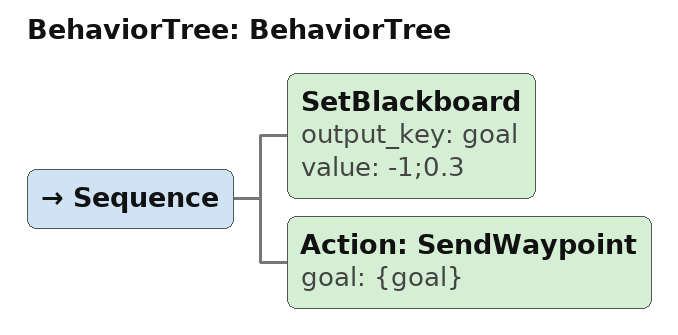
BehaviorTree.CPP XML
<?xml version="1.0"?>
<root main_tree_to_execute="BehaviorTree">
    <BehaviorTree ID="BehaviorTree">
        <Sequence>
            <SetBlackboard output_key="goal" value="-1;0.3"/>
            <Action ID="SendWaypoint" goal="{goal}"/>
        </Sequence>
    </BehaviorTree>
</root>
